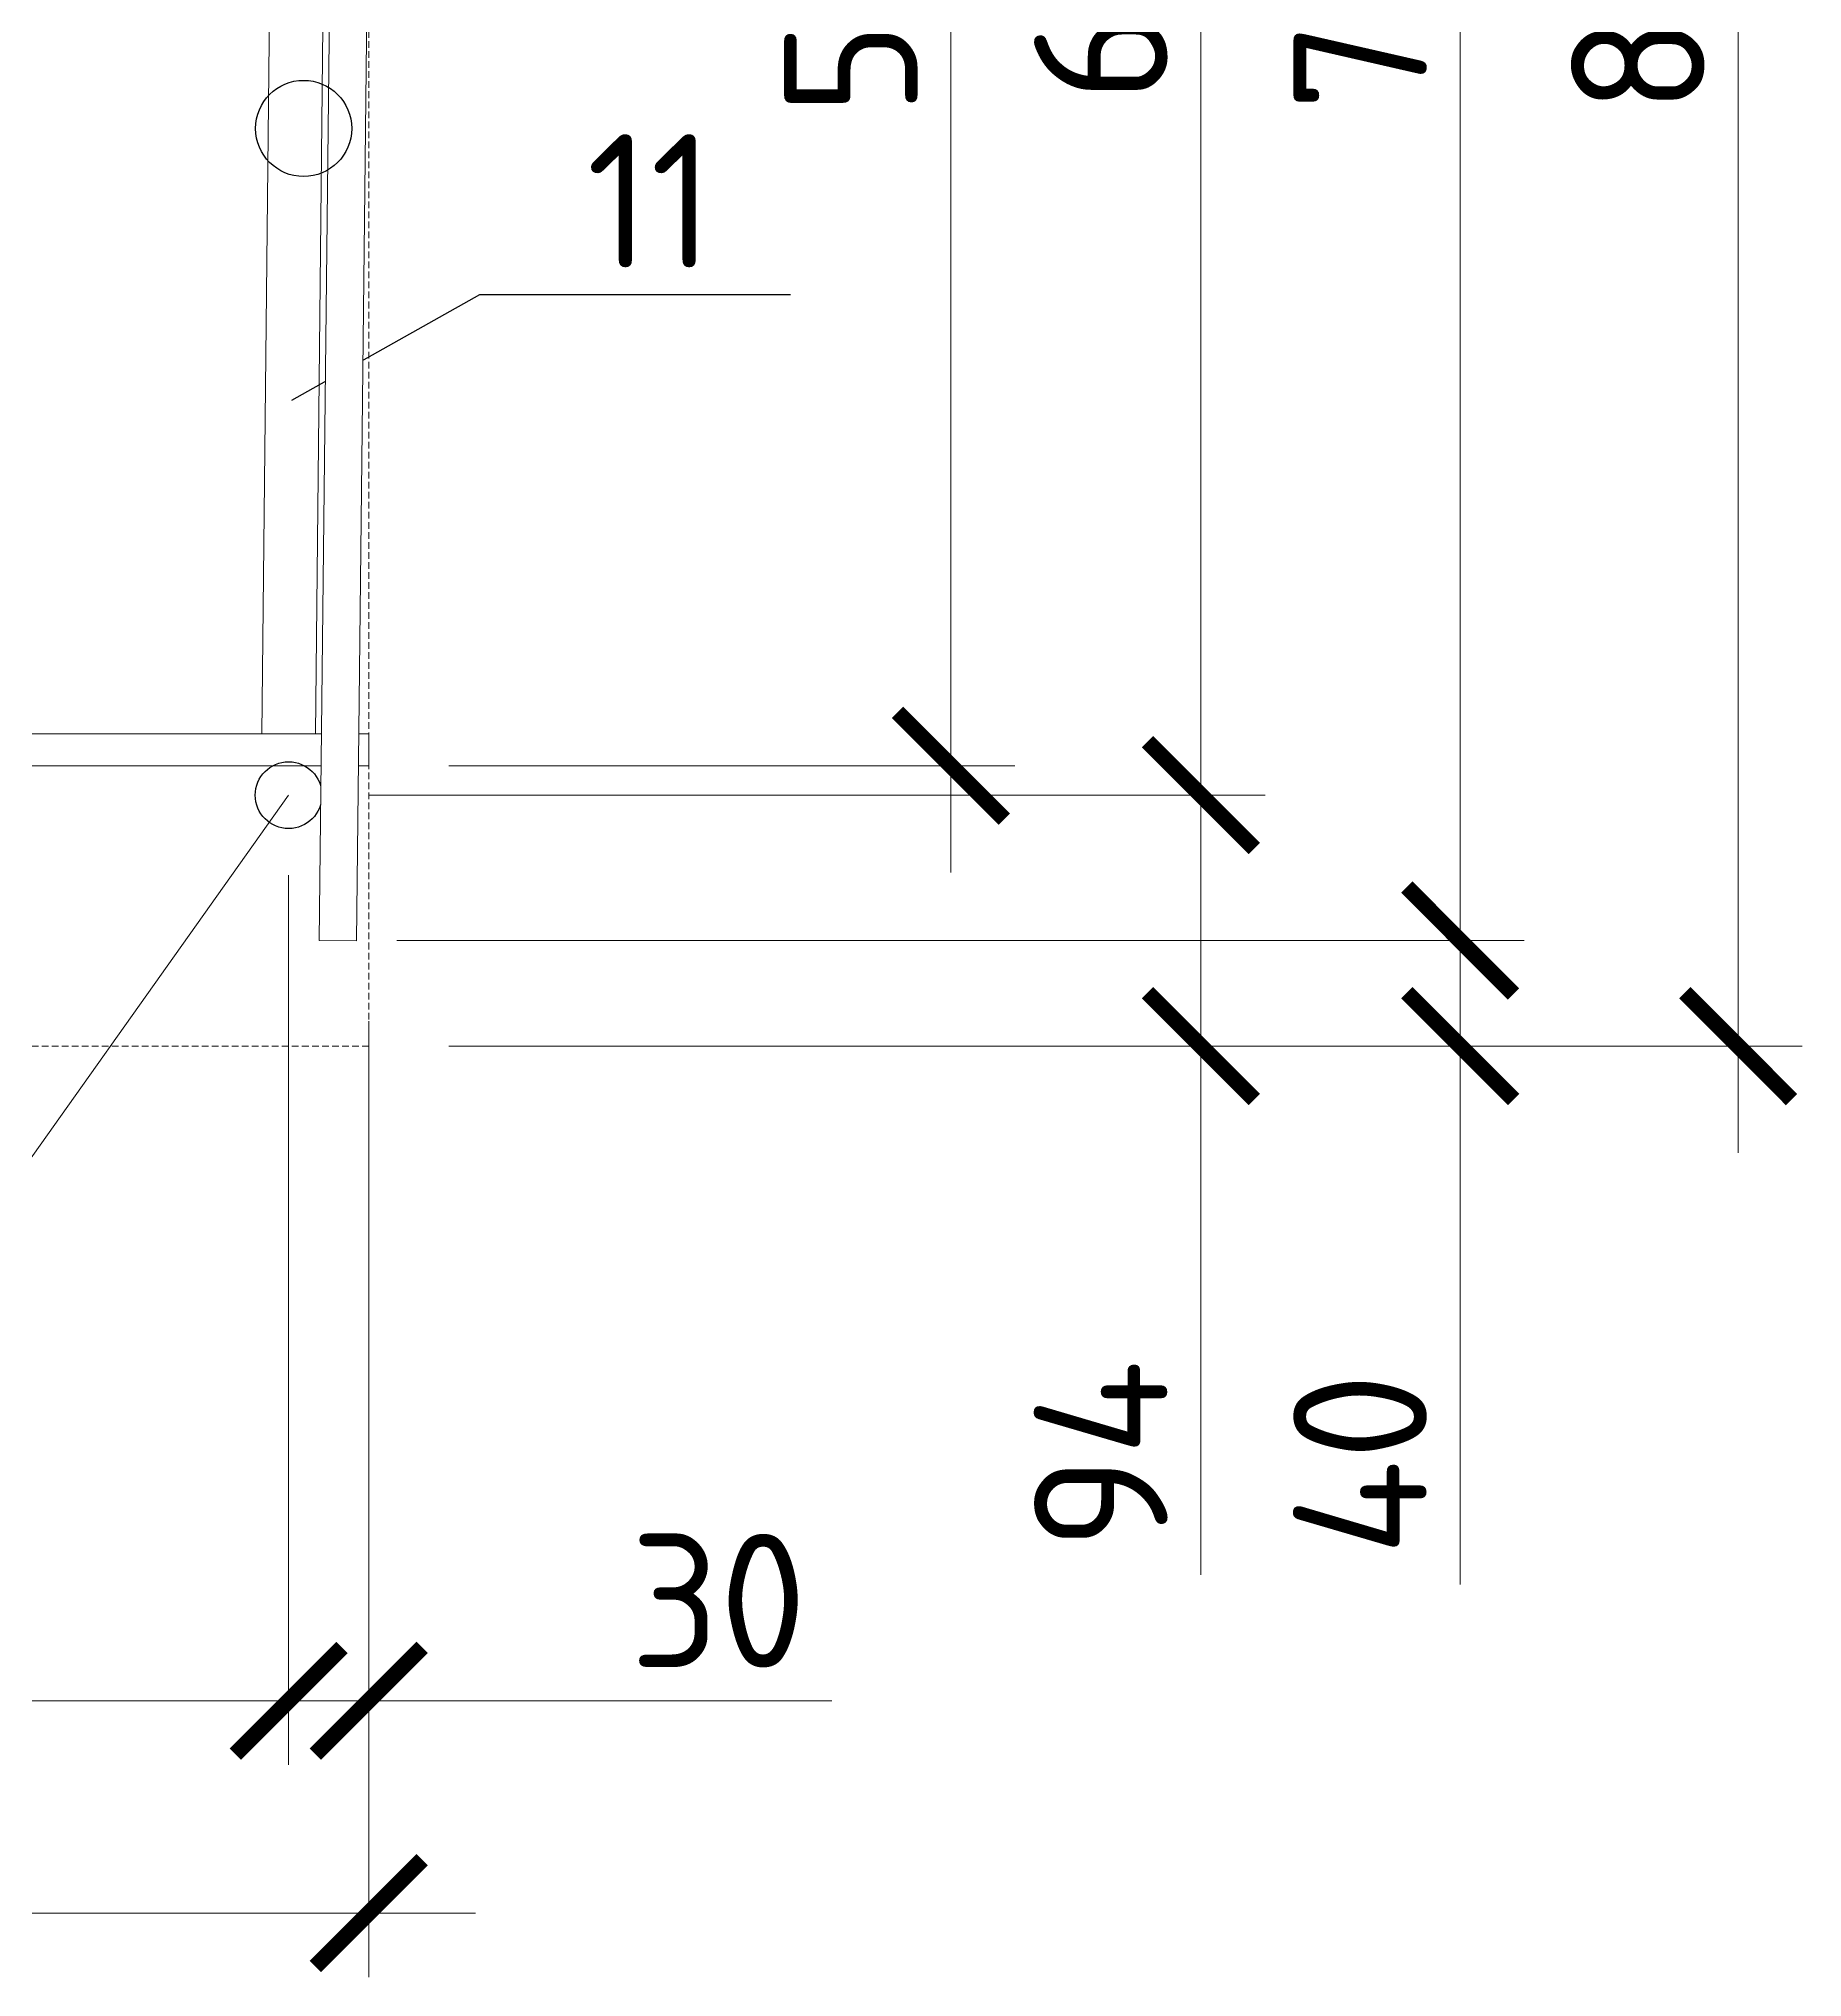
# Model space of a CAD drawing. Header units: millimetres. Extents: x -65574 to 111613, y -106550 to -50518.
# Drawn here: x 20588 to 21248, y -63992 to -63266 of the extents above; entities that cross this region are included whole.
import ezdxf
from ezdxf import colors
from ezdxf.entities.mleader import LeaderData, LeaderLine
from ezdxf.math import Vec2, Vec3

# ---------------------------------------------------------------- set-up
doc = ezdxf.new("R2010")
doc.units = ezdxf.units.MM
doc.linetypes.add('невидимая', pattern=[0.375, 0.25, -0.125])
doc.layers.get('Defpoints').update_dxf_attribs({"color": 6})
doc.styles.add('GOST-2.304_Type-B', font='GOST Common.ttf')
doc.dimstyles.new('УРСТ', dxfattribs={"dimtxt": 2.5, "dimasz": 2, "dimexe": 1.2, "dimexo": 1.5, "dimtad": 1, "dimdec": 0, "dimrnd": 1, "dimtxsty": 'GOST-2.304_Type-B', "dimblk": 'ARCHTICK', "dimcen": 2, "dimdle": 2, "dimazin": 3, "dimtfac": 1, "dimtdec": 0, "dimtmove": 1, "dimatfit": 0, "dimldrblk": 'NONE', "dimlwd": 15, "dimlwe": 15, "dimarcsym": 0})

# ---------------------------------------------------------------- blocks, each defined once
blk = doc.blocks.new('_ArchTick')
at = {"color": 0, "linetype": 'ByBlock', "const_width": 0.15}
blk.add_lwpolyline([(-0.5, -0.5), (0.5, 0.5)], dxfattribs=at)
blk = doc.blocks.new('*D312')
at = {"color": 0, "lineweight": 15, "ltscale": 100, "transparency": 16777216}
for p, q in [((18861.15, -63579.61), (18861.15, -63912.72)), ((20681.15, -63579.61), (20681.15, -63912.72)), ((18821.15, -63888.72), (20721.15, -63888.72))]:
    blk.add_line(p, q, dxfattribs=at)
at = {"layer": 'Defpoints', "color": 0, "lineweight": -2, "ltscale": 100, "transparency": 16777216}
for p in [(18861.15, -63549.61), (20681.15, -63549.61), (20681.15, -63888.72)]:
    blk.add_point(p, dxfattribs=at)
at = {"color": 0, "lineweight": 15, "ltscale": 100, "transparency": 16777216, "xscale": 40, "yscale": 40, "zscale": 40, "rotation": 180}
blk.add_blockref('_ArchTick', (18861.15, -63888.72), dxfattribs=at)
at = {"color": 0, "lineweight": 15, "ltscale": 100, "transparency": 16777216, "xscale": 40, "yscale": 40, "zscale": 40}
blk.add_blockref('_ArchTick', (20681.15, -63888.72), dxfattribs=at)
at = {"color": 0, "lineweight": 15, "ltscale": 100, "transparency": 16777216, "insert": (19771.15, -63851.22), "char_height": 50, "attachment_point": 5, "style": 'GOST-2.304_Type-B'}
blk.add_mtext('\\A1;13х140=1820', dxfattribs=at)
blk = doc.blocks.new('_None')
blk = doc.blocks.new('*D314')
at = {"color": 0, "lineweight": 15, "ltscale": 100, "transparency": 16777216}
for p, q in [((20681.15, -63579.61), (20681.15, -63912.72)), ((20711.15, -63673.61), (20711.15, -63912.72)), ((20681.15, -63888.72), (20641.15, -63888.72)), ((20681.15, -63888.72), (20711.15, -63888.72)), ((20681.15, -63888.72), (20711.15, -63888.72)), ((20711.15, -63888.72), (20751.15, -63888.72)), ((20884.6, -63888.72), (20711.15, -63888.72))]:
    blk.add_line(p, q, dxfattribs=at)
at = {"layer": 'Defpoints', "color": 0, "lineweight": -2, "ltscale": 100, "transparency": 16777216}
for p in [(20681.15, -63549.61), (20711.15, -63643.61), (20711.15, -63888.72)]:
    blk.add_point(p, dxfattribs=at)
at = {"color": 0, "lineweight": 15, "ltscale": 100, "transparency": 16777216, "xscale": 40, "yscale": 40, "zscale": 40}
blk.add_blockref('_ArchTick', (20681.15, -63888.72), dxfattribs=at)
at = {"color": 0, "lineweight": 15, "ltscale": 100, "transparency": 16777216, "xscale": 40, "yscale": 40, "zscale": 40, "rotation": 180}
blk.add_blockref('_ArchTick', (20711.15, -63888.72), dxfattribs=at)
at = {"color": 0, "lineweight": 15, "ltscale": 100, "transparency": 16777216, "insert": (20842.1, -63851.22), "char_height": 50, "attachment_point": 5, "style": 'GOST-2.304_Type-B'}
blk.add_mtext('\\A1;30', dxfattribs=at)
blk = doc.blocks.new('*D315')
at = {"color": 0, "lineweight": 15, "ltscale": 100, "transparency": 16777216}
for p, q in [((20929.2, -62908.61), (20929.2, -63578.61)), ((20741.15, -62948.61), (20953.2, -62948.61)), ((20741.15, -63538.61), (20953.2, -63538.61))]:
    blk.add_line(p, q, dxfattribs=at)
at = {"layer": 'Defpoints', "color": 0, "lineweight": -2, "ltscale": 100, "transparency": 16777216}
for p in [(20711.15, -62948.61), (20711.15, -63538.61), (20929.2, -63538.61)]:
    blk.add_point(p, dxfattribs=at)
at = {"color": 0, "lineweight": 15, "ltscale": 100, "transparency": 16777216, "xscale": 40, "yscale": 40, "zscale": 40}
for p, rotation in [((20929.2, -62948.61), 90), ((20929.2, -63538.61), 270)]:
    blk.add_blockref('_ArchTick', p, dxfattribs=dict(at, rotation=rotation))
at = {"color": 0, "lineweight": 15, "ltscale": 100, "transparency": 16777216, "insert": (20891.7, -63243.61), "char_height": 50, "attachment_point": 5, "rotation": 90, "style": 'GOST-2.304_Type-B'}
blk.add_mtext('\\A1;590', dxfattribs=at)
blk = doc.blocks.new('*D316')
at = {"color": 0, "lineweight": 15, "ltscale": 100, "transparency": 16777216}
for p, q in [((21022.85, -62896.11), (21022.85, -63589.61)), ((20716.76, -62936.11), (21046.85, -62936.11)), ((20711.15, -63549.61), (21046.85, -63549.61))]:
    blk.add_line(p, q, dxfattribs=at)
at = {"layer": 'Defpoints', "color": 0, "lineweight": -2, "ltscale": 100, "transparency": 16777216}
for p in [(20686.76, -62936.11), (20681.15, -63549.61), (21022.85, -63549.61)]:
    blk.add_point(p, dxfattribs=at)
at = {"color": 0, "lineweight": 15, "ltscale": 100, "transparency": 16777216, "xscale": 40, "yscale": 40, "zscale": 40}
for p, rotation in [((21022.85, -62936.11), 90), ((21022.85, -63549.61), 270)]:
    blk.add_blockref('_ArchTick', p, dxfattribs=dict(at, rotation=rotation))
at = {"color": 0, "lineweight": 15, "ltscale": 100, "transparency": 16777216, "insert": (20985.35, -63242.86), "char_height": 50, "attachment_point": 5, "rotation": 90, "style": 'GOST-2.304_Type-B'}
blk.add_mtext('\\A1;614', dxfattribs=at)
blk = doc.blocks.new('*D317')
at = {"color": 0, "lineweight": 15, "ltscale": 100, "transparency": 16777216}
for p, q in [((21022.85, -63549.61), (21022.85, -63509.61)), ((20711.15, -63549.61), (21046.85, -63549.61)), ((21022.85, -63549.61), (21022.85, -63643.61)), ((21022.85, -63549.61), (21022.85, -63643.61)), ((20741.15, -63643.61), (21046.85, -63643.61)), ((21022.85, -63643.61), (21022.85, -63683.61)), ((21022.85, -63841.6), (21022.85, -63643.61))]:
    blk.add_line(p, q, dxfattribs=at)
at = {"layer": 'Defpoints', "color": 0, "lineweight": -2, "ltscale": 100, "transparency": 16777216}
for p in [(20681.15, -63549.61), (20711.15, -63643.61), (21022.85, -63643.61)]:
    blk.add_point(p, dxfattribs=at)
at = {"color": 0, "lineweight": 15, "ltscale": 100, "transparency": 16777216, "xscale": 40, "yscale": 40, "zscale": 40}
for p, rotation in [((21022.85, -63549.61), 270), ((21022.85, -63643.61), 90)]:
    blk.add_blockref('_ArchTick', p, dxfattribs=dict(at, rotation=rotation))
at = {"color": 0, "lineweight": 15, "ltscale": 100, "transparency": 16777216, "insert": (20985.35, -63796.6), "char_height": 50, "attachment_point": 5, "rotation": 90, "style": 'GOST-2.304_Type-B'}
blk.add_mtext('\\A1;94', dxfattribs=at)
blk = doc.blocks.new('*D319')
at = {"color": 0, "lineweight": 15, "ltscale": 100, "transparency": 16777216}
for p, q in [((21224.07, -62803.61), (21224.07, -63683.61)), ((20741.15, -62843.61), (21248.07, -62843.61)), ((20741.15, -63643.61), (21248.07, -63643.61))]:
    blk.add_line(p, q, dxfattribs=at)
at = {"layer": 'Defpoints', "color": 0, "lineweight": -2, "ltscale": 100, "transparency": 16777216}
for p in [(20711.15, -62843.61), (20711.15, -63643.61), (21224.07, -63643.61)]:
    blk.add_point(p, dxfattribs=at)
at = {"color": 0, "lineweight": 15, "ltscale": 100, "transparency": 16777216, "xscale": 40, "yscale": 40, "zscale": 40}
for p, rotation in [((21224.07, -62843.61), 90), ((21224.07, -63643.61), 270)]:
    blk.add_blockref('_ArchTick', p, dxfattribs=dict(at, rotation=rotation))
at = {"color": 0, "lineweight": 15, "ltscale": 100, "transparency": 16777216, "insert": (21186.57, -63243.61), "char_height": 50, "attachment_point": 5, "rotation": 90, "style": 'GOST-2.304_Type-B'}
blk.add_mtext('\\A1;800', dxfattribs=at)
blk = doc.blocks.new('*D320')
at = {"color": 0, "lineweight": 15, "ltscale": 100, "transparency": 16777216}
for p, q in [((21119.95, -62844.1), (21119.95, -63644.06)), ((20729.59, -62884.1), (21143.95, -62884.1)), ((20721.61, -63604.06), (21143.95, -63604.06))]:
    blk.add_line(p, q, dxfattribs=at)
at = {"layer": 'Defpoints', "color": 0, "lineweight": -2, "ltscale": 100, "transparency": 16777216}
for p in [(20699.59, -62884.1), (20691.61, -63604.06), (21119.95, -63604.06)]:
    blk.add_point(p, dxfattribs=at)
at = {"color": 0, "lineweight": 15, "ltscale": 100, "transparency": 16777216, "xscale": 40, "yscale": 40, "zscale": 40}
for p, rotation in [((21119.95, -62884.1), 90), ((21119.95, -63604.06), 270)]:
    blk.add_blockref('_ArchTick', p, dxfattribs=dict(at, rotation=rotation))
at = {"color": 0, "lineweight": 15, "ltscale": 100, "transparency": 16777216, "insert": (21082.45, -63244.08), "char_height": 50, "attachment_point": 5, "rotation": 90, "style": 'GOST-2.304_Type-B'}
blk.add_mtext('\\A1;720', dxfattribs=at)
blk = doc.blocks.new('*D341')
at = {"color": 0, "lineweight": 15, "ltscale": 100, "transparency": 16777216}
for p, q in [((21119.95, -63604.06), (21119.95, -63564.06)), ((20721.61, -63604.06), (21143.95, -63604.06)), ((21119.95, -63604.06), (21119.95, -63643.61)), ((21119.95, -63604.06), (21119.95, -63643.61)), ((20741.15, -63643.61), (21143.95, -63643.61)), ((21119.95, -63643.61), (21119.95, -63683.61)), ((21119.95, -63845.17), (21119.95, -63643.61))]:
    blk.add_line(p, q, dxfattribs=at)
at = {"layer": 'Defpoints', "color": 0, "lineweight": -2, "ltscale": 100, "transparency": 16777216}
for p in [(20691.61, -63604.06), (20711.15, -63643.61), (21119.95, -63643.61)]:
    blk.add_point(p, dxfattribs=at)
at = {"color": 0, "lineweight": 15, "ltscale": 100, "transparency": 16777216, "xscale": 40, "yscale": 40, "zscale": 40}
for p, rotation in [((21119.95, -63604.06), 270), ((21119.95, -63643.61), 90)]:
    blk.add_blockref('_ArchTick', p, dxfattribs=dict(at, rotation=rotation))
at = {"color": 0, "lineweight": 15, "ltscale": 100, "transparency": 16777216, "insert": (21082.45, -63800.17), "char_height": 50, "attachment_point": 5, "rotation": 90, "style": 'GOST-2.304_Type-B'}
blk.add_mtext('\\A1;40', dxfattribs=at)
blk = doc.blocks.new('*D439')
at = {"color": 0, "lineweight": 15, "transparency": 16777216}
for p, q in [((18811.15, -63568.61), (18811.15, -63992.21)), ((20711.15, -63634.2), (20711.15, -63992.21)), ((18771.15, -63968.21), (20751.15, -63968.21))]:
    blk.add_line(p, q, dxfattribs=at)
at = {"layer": 'Defpoints', "color": 0, "lineweight": -2, "transparency": 16777216}
for p in [(18811.15, -63538.61), (20711.15, -63604.2), (20711.15, -63968.21)]:
    blk.add_point(p, dxfattribs=at)
at = {"color": 0, "lineweight": 15, "transparency": 16777216, "xscale": 40, "yscale": 40, "zscale": 40, "rotation": 180}
blk.add_blockref('_ArchTick', (18811.15, -63968.21), dxfattribs=at)
at = {"color": 0, "lineweight": 15, "transparency": 16777216, "xscale": 40, "yscale": 40, "zscale": 40}
blk.add_blockref('_ArchTick', (20711.15, -63968.21), dxfattribs=at)
at = {"color": 0, "lineweight": 15, "transparency": 16777216, "insert": (19761.15, -63930.71), "char_height": 50, "attachment_point": 5, "style": 'GOST-2.304_Type-B'}
blk.add_mtext('\\A1;1900', dxfattribs=at)
blk = doc.blocks.new('*U261')
at = {"linetype": 'ByBlock', "lineweight": 15, "ltscale": 100}
blk.add_lwpolyline([(80.64, -95.6), (-55.19, 95.6)], dxfattribs=at)
blk = doc.blocks.new('*U254')
at = {"color": 0, "linetype": 'ByBlock', "lineweight": -2, "transparency": 16777216}
blk.add_blockref('*U261', (1820, 0), dxfattribs=at)
blk = doc.blocks.new('*U259')
at = {"lineweight": 30, "ltscale": 100}
blk.add_circle((4.82, 2.73), 12.5, dxfattribs=at)
blk = doc.blocks.new('*U260')
at = {"color": 0, "linetype": 'ByBlock', "lineweight": -2, "transparency": 16777216}
blk.add_blockref('*U259', (1820, 0), dxfattribs=at)
blk = doc.blocks.new('*U574')
blk.add_circle((0, 0), 18)
blk = doc.blocks.new('*U575')
blk.add_blockref('*U574', (1820, 0))

msp = doc.modelspace()

# ---------------------------------------------------------------- linework, layer by layer
at = {"linetype": 'невидимая', "lineweight": 15, "ltscale": 10}
msp.add_lwpolyline([(18811.15, -63643.61), (18811.15, -62843.61), (20711.15, -62843.61), (20711.15, -63643.61)], close=True, dxfattribs=at)
at = {"lineweight": 15}
for points in [[(20677.11, -62960.61), (20697.11, -62960.61), (20691.15, -63526.61), (20671.15, -63526.61)], [(18811.15, -63526.61), (18811.15, -63538.61), (20711.15, -63538.61), (20711.15, -63526.61)]]:
    msp.add_lwpolyline(points, close=True, dxfattribs=at)

# ---------------------------------------------------------------- block references
msp.add_blockref('*U260', (18856.32, -63552.35))
at = {"color": 1, "xscale": -1, "rotation": 180}
msp.add_blockref('*U254', (18780.51, -63645.21), dxfattribs=at)

# ---------------------------------------------------------------- dimensions: what is measured, and where the dimension line sits
at = {"lineweight": 15, "ltscale": 100}
for base, p1, p2, picture, middle in [((21224.07, -63643.61), (20711.15, -62843.61), (20711.15, -63643.61), '*D319', (21186.57, -63243.61)), ((21119.95, -63604.06), (20699.59, -62884.1), (20691.61, -63604.06), '*D320', (21082.45, -63244.08)), ((21022.84707288, -63549.61138529), (20686.7552487, -62936.11138529), (20681.14527894, -63549.61138529), '*D316', (20985.34707288, -63242.86138529)), ((20929.2, -63538.61), (20711.15, -62948.61), (20711.15, -63538.61), '*D315', (20891.7, -63243.61))]:
    dim = msp.add_linear_dim(base=base, p1=p1, p2=p2, angle=90, dimstyle='УРСТ', override={"dimscale": 0, "dimtxsty": 'GOST-2.304_Type-B'}, dxfattribs=at)
    dim.commit()
    dim.dimension.update_dxf_attribs({"geometry": picture, "text_midpoint": middle})
for base, p1, angle, picture, middle in [((21022.85, -63643.61), (20681.15, -63549.61), 90, '*D317', (21017.36, -63796.6)), ((20711.15, -63888.72), (20681.15, -63549.61), 0, '*D314', (20842.1, -63881.22)), ((21119.95, -63643.61), (20691.61, -63604.06), 270, '*D341', (21143.93, -63800.17))]:
    dim = msp.add_linear_dim(base=base, p1=p1, p2=(20711.15, -63643.61), angle=angle, dimstyle='УРСТ', override={"dimscale": 0, "dimtxsty": 'GOST-2.304_Type-B'}, dxfattribs=at)
    dim.commit()
    dim.dimension.update_dxf_attribs({"geometry": picture, "text_midpoint": middle, "dimtype": 160})
at = {"lineweight": 15}
dim = msp.add_linear_dim(base=(20711.15, -63968.21), p1=(18811.15, -63538.61), p2=(20711.15, -63604.2), angle=0, dimstyle='УРСТ', override={"dimscale": 0, "dimtxsty": 'GOST-2.304_Type-B'}, dxfattribs=at)
dim.commit()
dim.dimension.update_dxf_attribs({"geometry": '*D439', "text_midpoint": (19761.15, -63930.71)})
at = {"lineweight": 15, "ltscale": 100}
dim = msp.add_linear_dim(base=(20681.15, -63888.72), p1=(18861.15, -63549.61), p2=(20681.15, -63549.61), angle=0, text='13х140=<>', dimstyle='УРСТ', override={"dimscale": 0, "dimtxsty": 'GOST-2.304_Type-B'}, dxfattribs=at)
dim.commit()
dim.dimension.update_dxf_attribs({"geometry": '*D312', "text_midpoint": (19771.15, -63851.22)})

# ---------------------------------------------------------------- leaders
ml = msp.add_multileader_mtext('Standard', dxfattribs=at)
ml.set_content('11', color=256, style='GOST-2.304_Type-B')
ml.set_leader_properties()
ml.set_arrow_properties(name='NONE')
ml.build(insert=Vec2(0, 0))
ml.multileader.update_dxf_attribs({"text_left_attachment_type": 6, "text_right_attachment_type": 6, "dogleg_length": 1, "arrow_head_size": 50, "scale": 20})
ctx = ml.context
ctx.base_point, ctx.scale, ctx.char_height, ctx.arrow_head_size, ctx.landing_gap_size, ctx.plane_origin = Vec3(20772.7, -63362.16), 20, 50, 50, 20, Vec3(20947.24, -63757.2)
ctx.left_attachment, ctx.right_attachment = 6, 6
notes = []
notes.append((ctx, [(1, (1, 1, 0), (20752.7, -63362.16), (1, 0), 20, [(0, [(20682.38, -63401.73)], 0, [])])]))
ctx.mtext.insert, ctx.mtext.flow_direction = Vec3(20792.7, -63302.16), 5
for ctx, leaders in notes:
    for number, flags, end, landing, length, lines in leaders:
        leader = LeaderData()
        leader.index, (leader.has_last_leader_line, leader.has_dogleg_vector, leader.attachment_direction) = number, flags
        leader.last_leader_point, leader.dogleg_vector, leader.dogleg_length = Vec3(end), Vec3(landing), length
        for number, points, colour, breaks in lines:
            line = LeaderLine()
            line.index, line.vertices, line.color, line.breaks = number, Vec3.list(points), colors.encode_raw_color(colour), breaks
            leader.lines.append(line)
        ctx.leaders.append(leader)

# ---------------------------------------------------------------- next in the draw order: wipeouts: each hides what was drawn before it
msp.add_wipeout([(20700.59, -62884.1), (20714.6, -62884.25), (20706.54, -63604.2), (20692.54, -63604.06)])

# ---------------------------------------------------------------- next in the draw order: linework, layer by layer
at = {"lineweight": 15}
msp.add_lwpolyline([(20706.54, -63604.2), (20692.54, -63604.06), (20700.59, -62884.1), (20714.59, -62884.25)], close=True, dxfattribs=at)

# ---------------------------------------------------------------- next in the draw order: block references
msp.add_blockref('*U575', (18866.76, -63300))

doc.saveas('drawing.dxf')
